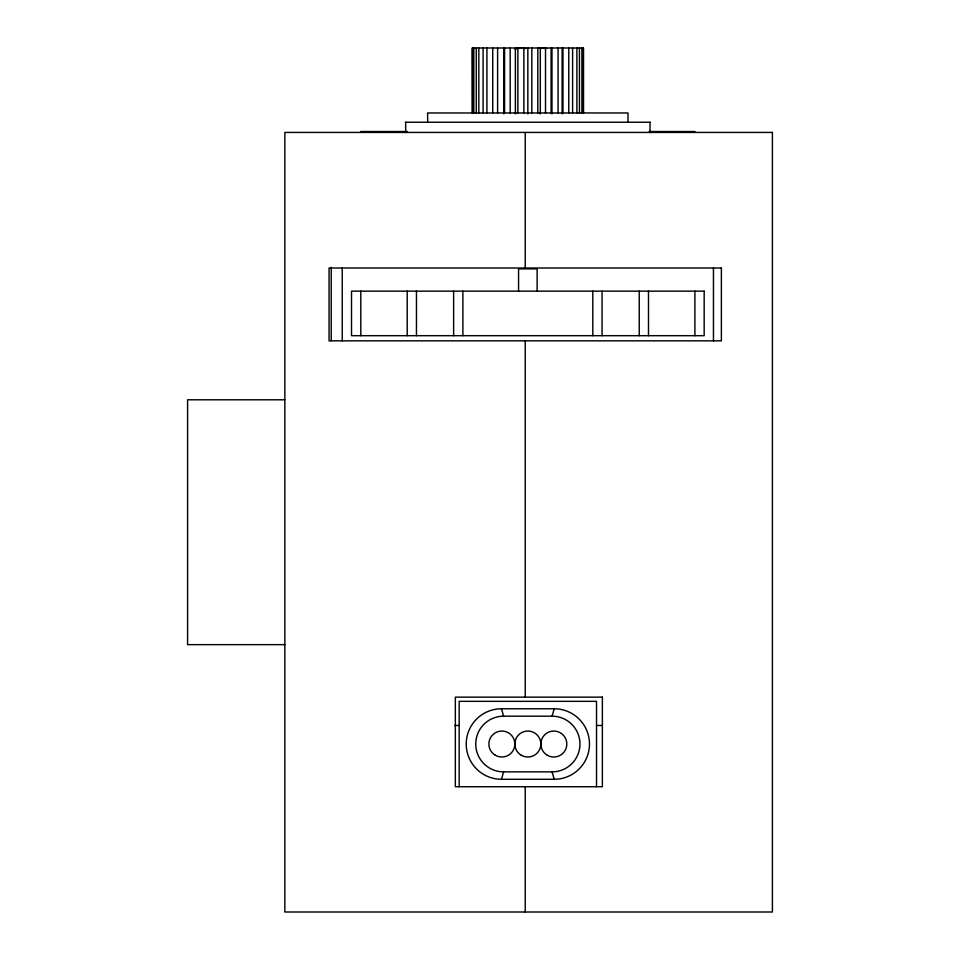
<?xml version="1.0" encoding="UTF-8"?>
<svg xmlns="http://www.w3.org/2000/svg" width="960" height="960" viewBox="0 0 960 960"><rect width="100%" height="100%" fill="white"/><g stroke="black" fill="none" stroke-linecap="round" stroke-linejoin="round"><path stroke-width="1.44" d="M416.46 335.688L416.46 291.144M453.624 291.144L453.624 335.688M602.064 335.688L602.064 291.144M639.24 291.144L639.24 335.688M501.492 779.292A35.268 35.268 0 0 1 466.224 744.024A35.268 35.268 0 0 1 501.492 708.768L554.208 708.768A35.268 35.268 0 0 1 589.476 744.024A35.268 35.268 0 0 1 554.208 779.292L501.492 779.292L503.58 771.864A27.84 27.84 0 0 1 475.74 744.024A27.84 27.84 0 0 1 503.58 716.184L552.108 716.184A27.84 27.84 0 0 1 579.96 744.024A27.84 27.84 0 0 1 552.108 771.864L503.58 771.864M552.108 716.184L554.208 708.768M542.148 48.408L541.188 48.48M405.348 122.244L650.352 122.244M360.804 131.52L407.268 131.52M649.188 131.52L694.896 131.52M284.844 399.792L187.584 399.792L187.584 644.64L284.844 644.64M454.728 725.472L459.168 725.472M596.52 725.472L602.448 725.472M525.78 48.468L517.128 48M538.572 48L546.672 48.504M552.108 771.864L554.208 779.292M501.492 708.768L503.58 716.184M713.46 267.924L713.46 340.86M694.896 291.144L694.896 335.688M650.004 122.244L650.004 132.504M648.492 291.144L648.492 335.688M628.008 122.244L628.008 112.968L427.62 112.968L427.692 122.244M596.52 786.72L596.52 701.34L459.168 701.34L459.168 786.72M592.812 291.144L592.812 335.688M583.524 112.968L583.524 48L472.164 48L472.164 112.968M583.032 48L583.032 112.968M581.904 48L581.904 112.968M579.444 48L579.444 112.968M576.876 48L576.876 112.968M572.604 48L572.604 112.968M568.764 48L568.764 112.968M562.968 48L562.968 112.968M562.128 48L562.128 113.856M558.096 48L558.096 112.968M551.976 48L551.976 113.856M551.112 48L551.112 112.968M545.52 48L545.52 112.968M540.3 48L540.3 113.856M537.804 48L537.804 112.968M537.132 291.144L537.132 268.872L518.568 268.872L518.568 291.144M531.828 48L531.828 112.968M527.844 48L527.844 113.856M525.228 132.432L525.228 268.008M525.228 340.836L525.228 697.14M525.228 786.72L525.228 912M523.872 48L523.872 112.968M517.896 48L517.896 112.968M515.388 48L515.388 113.856M510.18 48L510.18 112.968M504.576 48L504.576 112.968M503.724 48L503.724 113.856M497.604 48L497.604 112.968M492.732 48L492.732 112.968M486.924 48L486.924 112.968M483.084 48L483.084 112.968M478.824 48L478.824 112.968M476.256 48L476.256 112.968M473.796 48L473.796 112.968M472.548 48L472.668 112.968M462.888 291.144L462.888 335.688M407.208 291.144L407.208 335.688M405.684 122.244L405.684 132.504M360.804 291.144L360.804 335.688M342.24 267.924L342.24 340.86M331.236 267.3L331.236 340.776M514.824 48.852A23.484 1.212 -2.1 0 1 517.884 48.648M544.392 48.024A23.484 0.912 -2.8 0 1 540 48.372M772.416 132.432L284.844 132.432L284.844 912L772.416 912L772.416 132.432M721.38 268.008L329.064 268.008L329.064 340.836L721.38 340.836L721.38 268.008M704.172 291.144L351.516 291.144L351.516 335.688L704.172 335.688L704.172 291.144M602.376 697.14L455.34 697.14L455.34 786.72L602.376 786.72L602.376 697.14M495.372 755.28A12.996 12.996 0 0 0 514.86 744.024A12.996 12.996 0 0 0 495.372 732.78A12.996 12.996 0 0 0 495.372 755.28M521.352 755.28A12.996 12.996 0 0 0 540.84 744.024A12.996 12.996 0 0 0 521.352 732.78A12.996 12.996 0 0 0 521.352 755.28M547.332 755.28A12.996 12.996 0 0 0 566.82 744.024A12.996 12.996 0 0 0 547.332 732.78A12.996 12.996 0 0 0 547.332 755.28"/></g></svg>
